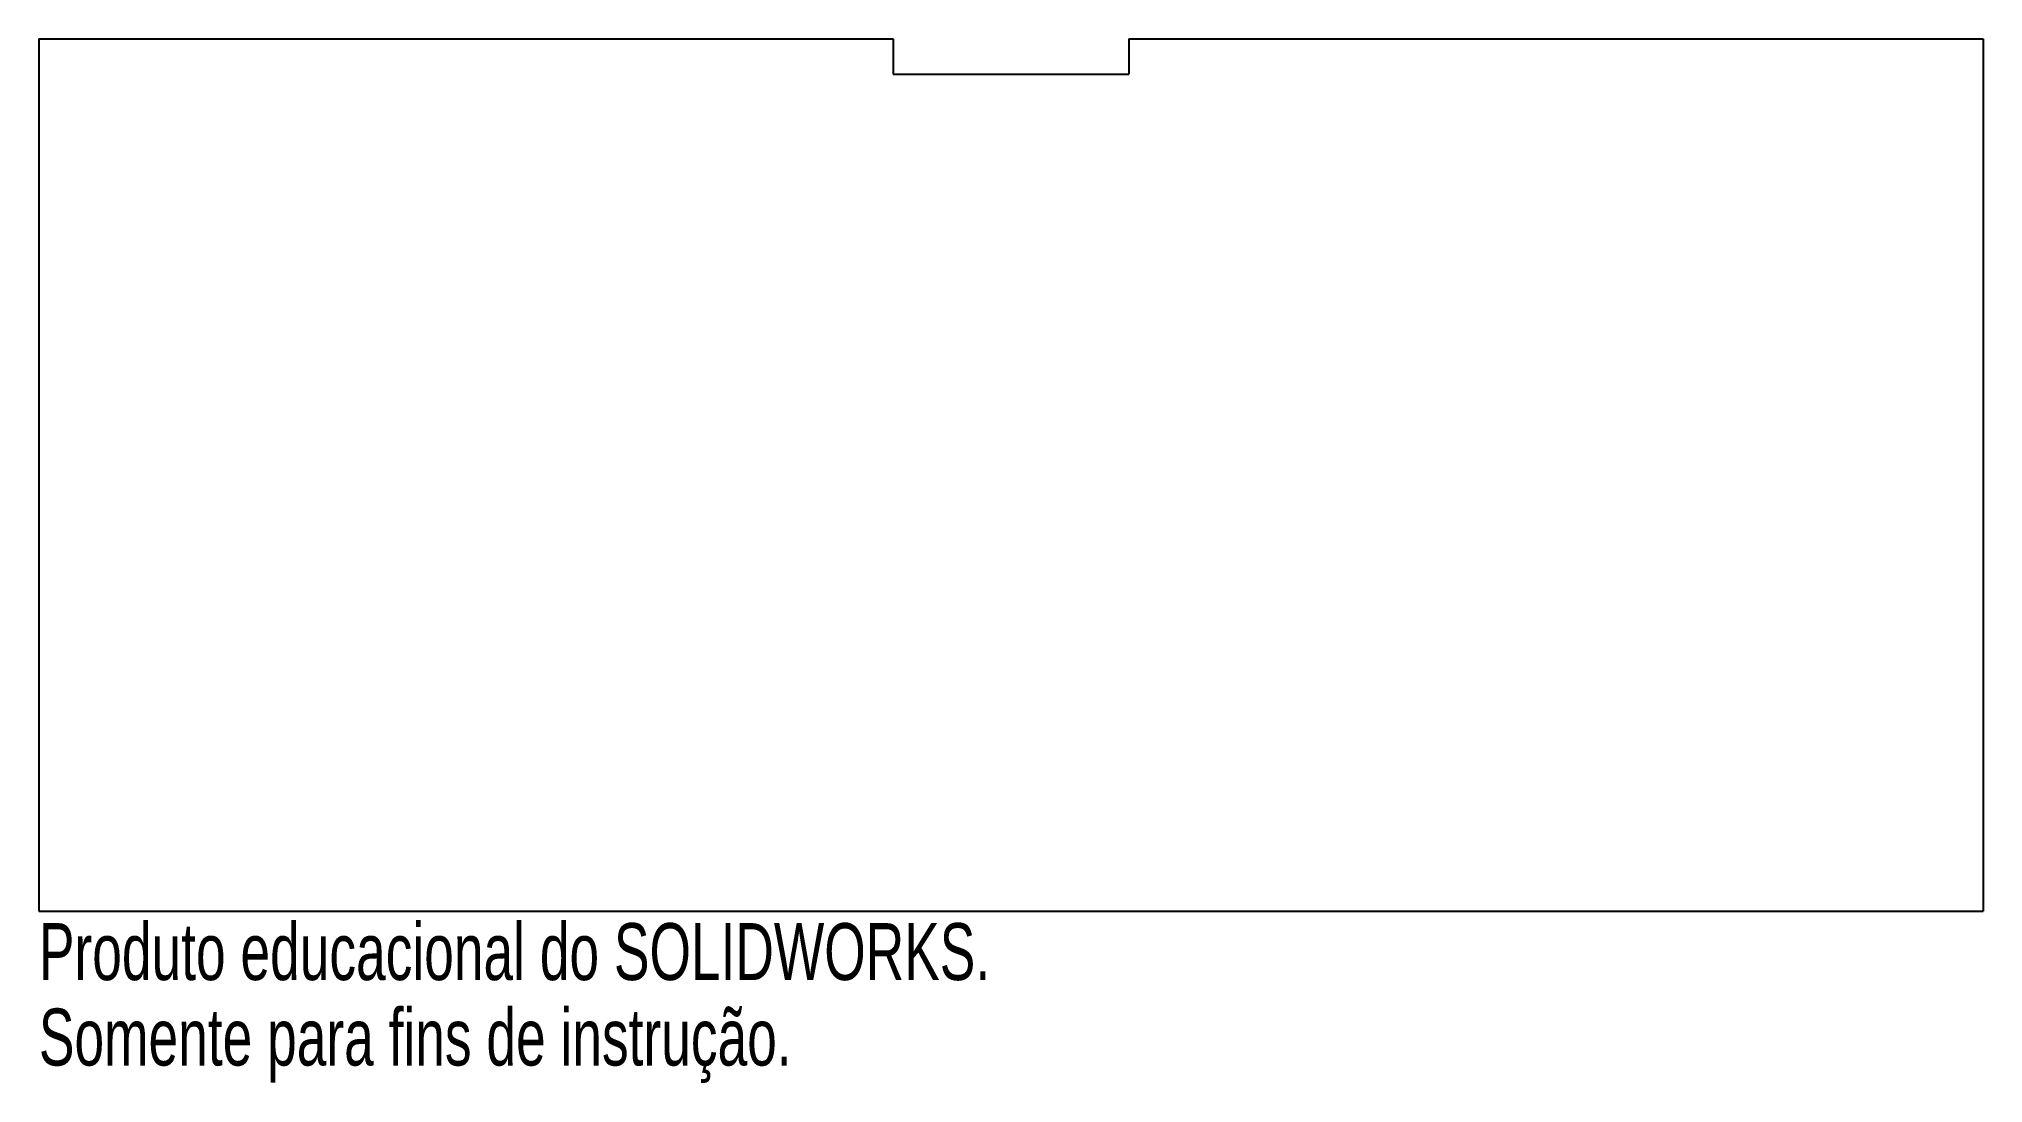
# Model space of a CAD drawing. Header units: millimetres. Extents: x -8.6 to 7.9, y -6.9 to 2.
import ezdxf

# ---------------------------------------------------------------- set-up
doc = ezdxf.new("R2010")
doc.units = ezdxf.units.MM
doc.styles.add('SLDTEXTSTYLE0', font='TXT', dxfattribs={"width": 0.7})

msp = doc.modelspace()

# ---------------------------------------------------------------- linework, layer by layer
at = {"color": 7, "linetype": 'Continuous', "lineweight": 25}
for p, q in [((-8.586, 1.953), (-1.336, 1.953)), ((-8.586, 1.953), (-8.586, -5.447)), ((-1.336, 1.953), (-1.336, 1.653)), ((0.664, 1.953), (0.664, 1.653)), ((0.664, 1.953), (7.914, 1.953)), ((7.914, 1.953), (7.914, -5.447)), ((-1.336, 1.653), (0.664, 1.653)), ((-8.586, -5.447), (7.914, -5.447))]:
    msp.add_line(p, q, dxfattribs=at)

# ---------------------------------------------------------------- texts
at = {"color": 7, "linetype": 'Continuous', "char_height": 0.48336, "attachment_point": 1, "style": 'SLDTEXTSTYLE0'}
for s, insert in [('Produto educacional do SOLIDWORKS.', (-8.586, -5.549)), ('Somente para fins de instrução.', (-8.586, -6.274))]:
    msp.add_mtext(s, dxfattribs=dict(at, insert=insert))

doc.saveas('drawing.dxf')
